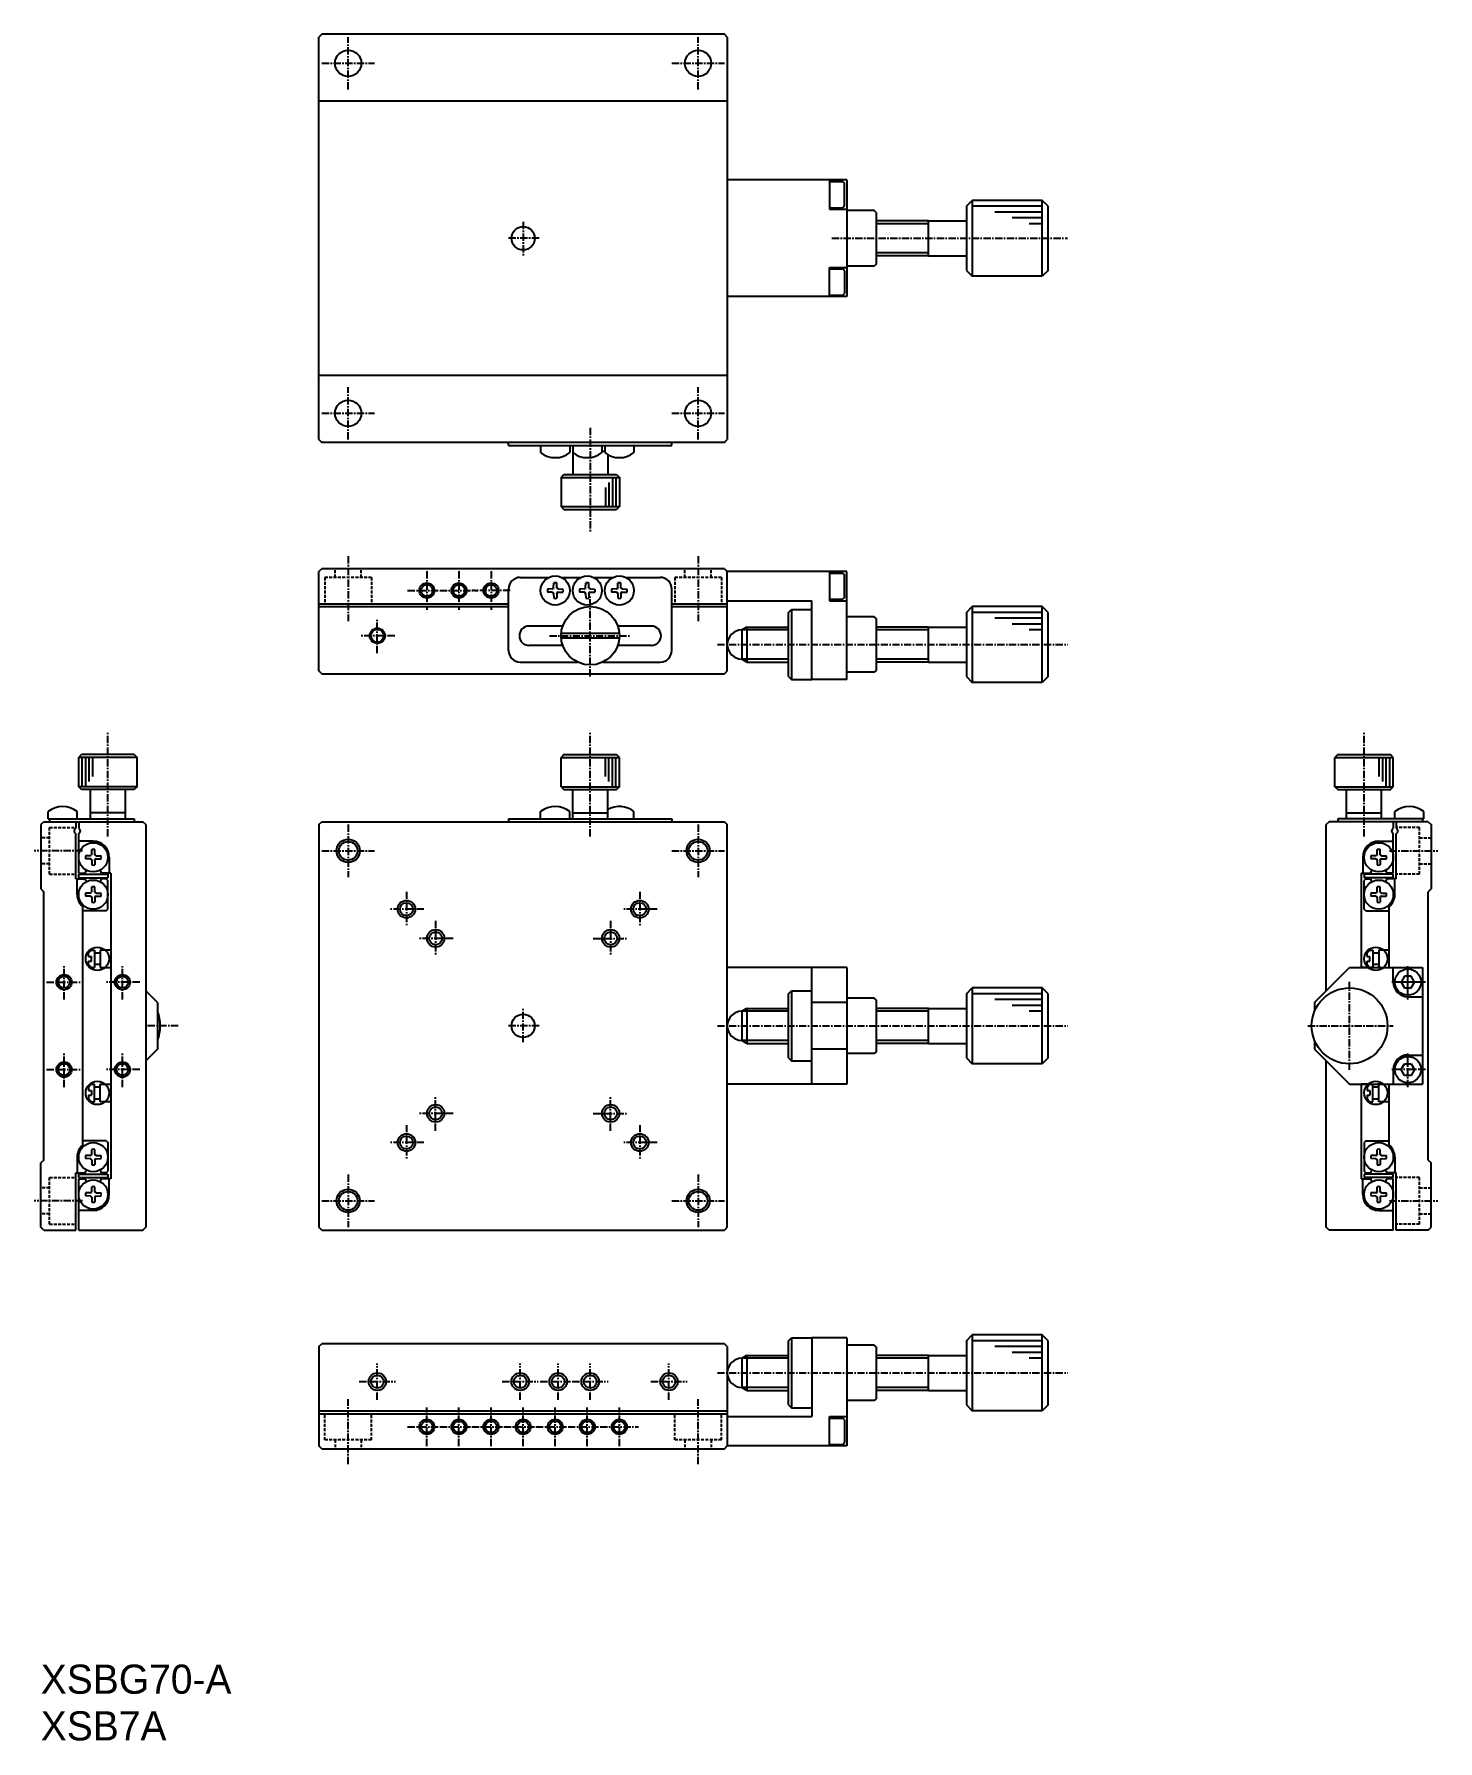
# Model space of a CAD drawing. Extents: x 75 to 316, y 19 to 312.
import ezdxf

# ---------------------------------------------------------------- set-up
doc = ezdxf.new("R2010")
doc.units = 0
doc.linetypes.add('CENTER', pattern=[2, 1.25, -0.25, 0.25, -0.25])
doc.linetypes.add('DASHED', pattern=[0.75, 0.5, -0.25])
doc.layers.get('0').update_dxf_attribs({"linetype": 'CONTINUOUS'})
doc.layers.add('CENTER', color=1, linetype='CENTER')

msp = doc.modelspace()

# ---------------------------------------------------------------- linework, layer by layer
at = {"color": 7, "linetype": 'CONTINUOUS'}
for p, q in [((124.74, 311.69), (124.24, 311.19)), ((124.24, 242.19), (124.24, 311.19)), ((193.74, 311.69), (124.74, 311.69)), ((194.24, 311.19), (193.74, 311.69)), ((194.24, 311.19), (194.24, 242.19)), ((194.24, 300.19), (124.24, 300.19)), ((214.74, 286.69), (194.24, 286.69)), ((211.74, 286.69), (211.74, 281.69)), ((211.74, 286.44), (214.04, 286.44)), ((214.04, 286.44), (214.34, 286.14)), ((214.34, 282.24), (214.34, 286.14)), ((214.74, 286.69), (214.74, 266.69)), ((211.74, 281.94), (214.04, 281.94)), ((211.74, 281.69), (214.74, 281.69)), ((214.34, 282.24), (214.04, 281.94)), ((219.44, 281.44), (214.74, 281.44)), ((219.74, 281.14), (219.44, 281.44)), ((219.74, 281.14), (219.74, 272.24)), ((235.24, 282.19), (236.24, 283.19)), ((235.24, 282.19), (235.24, 271.19)), ((248.24, 283.19), (236.24, 283.19)), ((249.24, 282.19), (248.24, 283.19)), ((249.24, 271.19), (249.24, 282.19)), ((228.74, 279.69), (219.74, 279.69)), ((228.74, 273.69), (228.74, 279.69)), ((228.74, 279.69), (235.24, 279.69)), ((219.74, 272.24), (219.44, 271.94)), ((228.74, 273.69), (219.74, 273.69)), ((228.74, 273.69), (235.24, 273.69)), ((211.74, 266.69), (211.74, 271.69)), ((211.74, 271.69), (214.74, 271.69)), ((211.74, 271.44), (214.04, 271.44)), ((214.34, 271.14), (214.04, 271.44)), ((214.34, 271.14), (214.34, 267.24)), ((219.44, 271.94), (214.74, 271.94)), ((235.24, 271.19), (236.24, 270.19)), ((248.24, 270.19), (236.24, 270.19)), ((249.24, 271.19), (248.24, 270.19)), ((214.74, 266.69), (194.24, 266.69)), ((211.74, 266.94), (214.04, 266.94)), ((214.04, 266.94), (214.34, 267.24)), ((194.24, 253.19), (124.24, 253.19)), ((124.24, 242.19), (124.74, 241.69)), ((193.74, 241.69), (124.74, 241.69)), ((156.74, 241.19), (156.74, 241.69)), ((156.74, 241.19), (184.74, 241.19)), ((162.24, 241.19), (162.24, 239.97)), ((167.24, 241.19), (167.24, 239.97)), ((167.74, 241.19), (167.74, 239.97)), ((167.74, 241.19), (167.74, 236.19)), ((172.74, 241.19), (172.74, 239.97)), ((172.74, 240.19), (173.24, 240.19)), ((173.24, 241.19), (173.24, 239.97)), ((178.24, 241.19), (178.24, 239.97)), ((184.74, 241.19), (184.74, 241.69)), ((193.74, 241.69), (194.24, 242.19)), ((173.74, 239.63), (173.74, 236.19)), ((165.74, 235.69), (166.24, 236.19)), ((165.74, 235.69), (165.74, 230.69)), ((166.24, 236.19), (175.24, 236.19)), ((175.24, 236.19), (175.74, 235.69)), ((175.74, 235.69), (175.74, 230.69)), ((166.24, 230.19), (165.74, 230.69)), ((166.24, 230.19), (175.24, 230.19)), ((175.74, 230.69), (175.24, 230.19)), ((124.74, 220.06), (124.24, 219.56)), ((124.24, 202.56), (124.24, 219.56)), ((193.74, 220.06), (124.74, 220.06)), ((193.74, 220.06), (194.24, 219.56)), ((214.74, 219.56), (194.24, 219.56)), ((194.24, 202.56), (194.24, 219.56)), ((211.74, 219.56), (211.74, 214.56)), ((214.74, 201.06), (214.74, 219.56)), ((156.74, 206.06), (156.74, 216.56)), ((158.74, 218.56), (163.65, 218.56)), ((164.24, 216.59), (163.41, 216.57)), ((164.24, 216.59), (164.4, 216.66)), ((164.46, 216.8), (164.4, 216.66)), ((164.46, 216.8), (164.48, 217.64)), ((165.01, 216.8), (165, 217.64)), ((165.01, 216.8), (165.07, 216.66)), ((165.24, 216.59), (165.07, 216.66)), ((165.24, 216.59), (166.06, 216.57)), ((165.83, 218.56), (169.15, 218.56)), ((169.74, 216.59), (168.91, 216.57)), ((169.74, 216.59), (169.9, 216.66)), ((169.96, 216.8), (169.9, 216.66)), ((169.96, 216.8), (169.98, 217.64)), ((170.51, 216.8), (170.5, 217.64)), ((170.51, 216.8), (170.57, 216.66)), ((170.74, 216.59), (170.57, 216.66)), ((170.74, 216.59), (171.56, 216.57)), ((171.33, 218.56), (174.65, 218.56)), ((175.24, 216.59), (174.41, 216.57)), ((175.24, 216.59), (175.4, 216.66)), ((175.46, 216.8), (175.4, 216.66)), ((175.46, 216.8), (175.48, 217.64)), ((176.01, 216.8), (176, 217.64)), ((176.01, 216.8), (176.07, 216.66)), ((176.24, 216.59), (176.07, 216.66)), ((176.24, 216.59), (177.06, 216.57)), ((176.83, 218.56), (182.74, 218.56)), ((184.74, 206.06), (184.74, 216.56)), ((211.74, 219.31), (214.04, 219.31)), ((214.04, 219.31), (214.34, 219.01)), ((214.34, 215.11), (214.34, 219.01)), ((124.24, 214.06), (156.74, 214.06)), ((164.24, 216.04), (163.41, 216.05)), ((164.24, 216.04), (164.4, 215.97)), ((164.46, 215.83), (164.4, 215.97)), ((164.46, 215.83), (164.48, 214.99)), ((165.01, 215.83), (165, 214.99)), ((165.01, 215.83), (165.07, 215.97)), ((165.24, 216.04), (165.07, 215.97)), ((165.24, 216.04), (166.06, 216.05)), ((169.74, 216.04), (168.91, 216.05)), ((169.74, 216.04), (169.9, 215.97)), ((169.96, 215.83), (169.9, 215.97)), ((169.96, 215.83), (169.98, 214.99)), ((170.51, 215.83), (170.5, 214.99)), ((170.51, 215.83), (170.57, 215.97)), ((170.74, 216.04), (170.57, 215.97)), ((170.74, 216.04), (171.56, 216.05)), ((175.24, 216.04), (174.41, 216.05)), ((175.24, 216.04), (175.4, 215.97)), ((175.46, 215.83), (175.4, 215.97)), ((175.46, 215.83), (175.48, 214.99)), ((176.01, 215.83), (176, 214.99)), ((176.01, 215.83), (176.07, 215.97)), ((176.24, 216.04), (176.07, 215.97)), ((176.24, 216.04), (177.06, 216.05)), ((184.74, 214.06), (194.24, 214.06)), ((194.24, 214.56), (208.74, 214.56)), ((208.74, 201.06), (208.74, 214.56)), ((211.74, 214.81), (214.04, 214.81)), ((211.74, 214.56), (214.74, 214.56)), ((214.34, 215.11), (214.04, 214.81)), ((124.24, 213.56), (156.74, 213.56)), ((184.74, 213.56), (194.24, 213.56)), ((204.74, 212.56), (205.24, 213.06)), ((204.74, 201.56), (204.74, 212.56)), ((205.24, 213.06), (205.24, 201.06)), ((205.24, 213.06), (208.74, 213.06)), ((219.44, 211.81), (214.74, 211.81)), ((219.74, 211.51), (219.44, 211.81)), ((219.74, 211.51), (219.74, 202.61)), ((235.24, 212.56), (236.24, 213.56)), ((235.24, 212.56), (235.24, 201.56)), ((248.24, 213.56), (236.24, 213.56)), ((249.24, 212.56), (248.24, 213.56)), ((249.24, 201.56), (249.24, 212.56)), ((166.09, 210.21), (160.24, 210.21)), ((175.72, 208.96), (165.75, 208.96)), ((175.72, 208.16), (165.75, 208.16)), ((181.24, 210.21), (175.38, 210.21)), ((197.6, 210.06), (196.74, 209.56)), ((196.74, 209.56), (196.74, 204.56)), ((197.6, 210.06), (197.6, 204.06)), ((197.6, 210.06), (204.74, 210.06)), ((228.74, 210.06), (219.74, 210.06)), ((228.74, 204.06), (228.74, 210.06)), ((228.74, 210.06), (235.24, 210.06)), ((165.95, 206.91), (160.24, 206.91)), ((181.24, 206.91), (175.52, 206.91)), ((124.74, 202.06), (124.24, 202.56)), ((124.74, 202.06), (193.74, 202.06)), ((158.74, 204.06), (168.56, 204.06)), ((172.92, 204.06), (182.74, 204.06)), ((194.24, 202.56), (193.74, 202.06)), ((197.6, 204.06), (196.74, 204.56)), ((197.6, 204.06), (204.74, 204.06)), ((219.44, 202.31), (214.74, 202.31)), ((219.74, 202.61), (219.44, 202.31)), ((228.74, 204.06), (219.74, 204.06)), ((228.74, 204.06), (235.24, 204.06)), ((204.74, 201.56), (205.24, 201.06)), ((205.24, 201.06), (208.74, 201.06)), ((214.74, 201.06), (208.74, 201.06)), ((235.24, 201.56), (236.24, 200.56)), ((248.24, 200.56), (236.24, 200.56)), ((249.24, 201.56), (248.24, 200.56)), ((83.04, 187.69), (83.54, 188.19)), ((83.04, 182.69), (83.04, 187.69)), ((92.54, 188.19), (83.54, 188.19)), ((92.54, 188.19), (93.04, 187.69)), ((93.04, 182.69), (93.04, 187.69)), ((166.24, 188.19), (165.74, 187.69)), ((165.74, 182.69), (165.74, 187.69)), ((166.24, 188.19), (175.24, 188.19)), ((175.74, 187.69), (175.24, 188.19)), ((175.74, 182.69), (175.74, 187.69)), ((298.93, 188.19), (298.43, 187.69)), ((298.43, 182.69), (298.43, 187.69)), ((298.93, 188.19), (307.93, 188.19)), ((308.43, 187.69), (307.93, 188.19)), ((308.43, 182.69), (308.43, 187.69)), ((83.54, 182.19), (83.04, 182.69)), ((92.54, 182.19), (83.54, 182.19)), ((85.04, 177.19), (85.04, 182.19)), ((91.04, 177.19), (91.04, 182.19)), ((93.04, 182.69), (92.54, 182.19)), ((165.74, 182.69), (166.24, 182.19)), ((166.24, 182.19), (175.24, 182.19)), ((167.74, 177.19), (167.74, 182.19)), ((173.74, 177.19), (173.74, 182.19)), ((175.24, 182.19), (175.74, 182.69)), ((298.43, 182.69), (298.93, 182.19)), ((298.93, 182.19), (307.93, 182.19)), ((300.43, 177.19), (300.43, 182.19)), ((306.43, 177.19), (306.43, 182.19)), ((307.93, 182.19), (308.43, 182.69)), ((77.04, 176.69), (76.54, 176.19)), ((76.54, 176.19), (76.54, 165.19)), ((77.04, 176.69), (94.04, 176.69)), ((77.79, 177.19), (77.79, 178.41)), ((77.79, 177.19), (92.54, 177.19)), ((78.04, 177.19), (78.04, 176.69)), ((82.54, 176.69), (82.54, 175.55)), ((82.79, 177.19), (82.79, 178.41)), ((83.04, 176.69), (83.04, 175.55)), ((91.04, 178.19), (85.04, 178.19)), ((92.54, 177.19), (92.54, 176.69)), ((94.54, 176.19), (94.04, 176.69)), ((94.54, 176.19), (94.54, 107.19)), ((124.24, 176.19), (124.74, 176.69)), ((124.24, 176.19), (124.24, 107.19)), ((124.74, 176.69), (193.74, 176.69)), ((156.74, 177.19), (184.74, 177.19)), ((156.74, 177.19), (156.74, 176.69)), ((162.24, 177.19), (162.24, 178.41)), ((167.24, 177.19), (167.24, 178.41)), ((167.74, 178.19), (173.74, 178.19)), ((178.24, 177.19), (178.24, 178.41)), ((184.74, 177.19), (184.74, 176.69)), ((193.74, 176.69), (194.24, 176.19)), ((194.24, 107.19), (194.24, 176.19)), ((297.43, 176.69), (296.93, 176.19)), ((296.93, 147.69), (296.93, 176.19)), ((314.43, 176.69), (297.43, 176.69)), ((313.68, 177.19), (298.93, 177.19)), ((298.93, 177.19), (298.93, 176.69)), ((300.43, 178.19), (306.43, 178.19)), ((308.43, 176.69), (308.43, 175.55)), ((308.68, 177.19), (308.68, 178.41)), ((308.93, 176.69), (308.93, 175.55)), ((313.43, 177.19), (313.43, 176.69)), ((313.68, 177.19), (313.68, 178.41)), ((314.43, 176.69), (314.93, 176.19)), ((314.93, 176.19), (314.93, 165.19)), ((82.54, 166.89), (82.54, 174.63)), ((83.04, 167.89), (83.04, 174.63)), ((85.54, 173.34), (83.04, 173.34)), ((305.93, 173.34), (308.43, 173.34)), ((308.43, 167.89), (308.43, 174.63)), ((308.93, 166.89), (308.93, 174.63)), ((85.04, 170.86), (84.22, 170.85)), ((85.04, 170.32), (84.22, 170.33)), ((85.04, 170.86), (85.21, 170.94)), ((85.04, 170.32), (85.21, 170.24)), ((85.27, 171.07), (85.21, 170.94)), ((85.27, 170.11), (85.21, 170.24)), ((85.27, 171.07), (85.28, 171.91)), ((85.27, 170.11), (85.28, 169.27)), ((85.82, 171.07), (85.8, 171.91)), ((85.82, 170.11), (85.8, 169.27)), ((85.82, 171.07), (85.88, 170.94)), ((85.82, 170.11), (85.88, 170.24)), ((86.04, 170.86), (85.88, 170.94)), ((86.04, 170.32), (85.88, 170.24)), ((86.04, 170.86), (86.87, 170.85)), ((86.04, 170.32), (86.87, 170.33)), ((88.29, 170.59), (88.29, 167.89)), ((303.18, 170.59), (303.18, 167.89)), ((305.43, 170.86), (304.6, 170.85)), ((305.43, 170.32), (304.6, 170.33)), ((305.43, 170.86), (305.59, 170.94)), ((305.43, 170.32), (305.59, 170.24)), ((305.65, 171.07), (305.59, 170.94)), ((305.65, 170.11), (305.59, 170.24)), ((305.65, 171.07), (305.67, 171.91)), ((305.65, 170.11), (305.67, 169.27)), ((306.2, 171.07), (306.19, 171.91)), ((306.2, 170.11), (306.19, 169.27)), ((306.2, 171.07), (306.26, 170.94)), ((306.2, 170.11), (306.26, 170.24)), ((306.43, 170.86), (306.26, 170.94)), ((306.43, 170.32), (306.26, 170.24)), ((306.43, 170.86), (307.25, 170.85)), ((306.43, 170.32), (307.25, 170.33)), ((82.54, 166.89), (84.13, 166.89)), ((82.79, 164.19), (82.79, 166.89)), ((83.04, 167.89), (84.13, 167.89)), ((83.04, 167.69), (88.04, 167.69)), ((83.04, 167.09), (83.04, 167.69)), ((83.04, 167.09), (88.04, 167.09)), ((88.54, 167.89), (86.96, 167.89)), ((87.74, 166.89), (86.96, 166.89)), ((87.74, 166.89), (88.04, 166.59)), ((88.04, 167.69), (88.04, 167.09)), ((88.54, 167.89), (88.54, 141.69)), ((302.93, 167.89), (304.51, 167.89)), ((302.93, 167.89), (302.93, 151.69)), ((308.43, 167.69), (303.43, 167.69)), ((303.43, 167.69), (303.43, 167.09)), ((308.43, 167.09), (303.43, 167.09)), ((303.73, 166.89), (303.43, 166.59)), ((303.73, 166.89), (304.51, 166.89)), ((308.43, 167.89), (307.34, 167.89)), ((308.93, 166.89), (307.34, 166.89)), ((308.43, 167.09), (308.43, 167.69)), ((308.68, 164.19), (308.68, 166.89)), ((76.54, 165.19), (77.04, 164.69)), ((77.04, 118.69), (77.04, 164.69)), ((85.04, 164.46), (84.22, 164.45)), ((85.04, 163.92), (84.22, 163.93)), ((85.04, 164.46), (85.21, 164.54)), ((85.04, 163.92), (85.21, 163.84)), ((85.27, 164.67), (85.21, 164.54)), ((85.27, 163.71), (85.21, 163.84)), ((85.27, 164.67), (85.28, 165.51)), ((85.82, 164.67), (85.8, 165.51)), ((85.82, 164.67), (85.88, 164.54)), ((85.82, 163.71), (85.88, 163.84)), ((86.04, 164.46), (85.88, 164.54)), ((86.04, 163.92), (85.88, 163.84)), ((86.04, 164.46), (86.87, 164.45)), ((86.04, 163.92), (86.87, 163.93)), ((88.04, 161.69), (88.04, 166.59)), ((303.43, 161.69), (303.43, 166.59)), ((305.43, 164.46), (304.6, 164.45)), ((305.43, 163.92), (304.6, 163.93)), ((305.43, 164.46), (305.59, 164.54)), ((305.43, 163.92), (305.59, 163.84)), ((305.65, 164.67), (305.59, 164.54)), ((305.65, 163.71), (305.59, 163.84)), ((305.65, 164.67), (305.67, 165.51)), ((306.2, 164.67), (306.19, 165.51)), ((306.2, 164.67), (306.26, 164.54)), ((306.2, 163.71), (306.26, 163.84)), ((306.43, 164.46), (306.26, 164.54)), ((306.43, 163.92), (306.26, 163.84)), ((306.43, 164.46), (307.25, 164.45)), ((306.43, 163.92), (307.25, 163.93)), ((314.93, 165.19), (314.43, 164.69)), ((314.43, 118.69), (314.43, 164.69)), ((83.74, 141.69), (83.74, 162.11)), ((87.74, 161.39), (83.74, 161.39)), ((85.27, 163.71), (85.28, 162.87)), ((85.82, 163.71), (85.8, 162.87)), ((87.74, 161.39), (88.04, 161.69)), ((303.73, 161.39), (303.43, 161.69)), ((303.73, 161.39), (307.73, 161.39)), ((305.65, 163.71), (305.67, 162.87)), ((306.2, 163.71), (306.19, 162.87)), ((307.73, 151.69), (307.73, 162.11)), ((85.24, 154.69), (84.74, 154.19)), ((84.74, 153.59), (84.74, 154.19)), ((84.74, 153.59), (85.24, 153.59)), ((84.74, 152.79), (85.24, 152.79)), ((84.74, 152.19), (84.74, 152.79)), ((85.24, 151.69), (84.74, 152.19)), ((85.24, 154.69), (85.74, 154.69)), ((85.24, 152.79), (85.24, 153.59)), ((85.74, 154.69), (85.74, 151.69)), ((85.74, 154.19), (86.74, 154.19)), ((86.74, 152.19), (85.74, 152.19)), ((88.54, 154.69), (86.74, 154.69)), ((86.74, 154.69), (86.74, 151.69)), ((304.43, 154.69), (303.93, 154.19)), ((303.93, 153.59), (303.93, 154.19)), ((303.93, 153.59), (304.43, 153.59)), ((303.93, 152.79), (304.43, 152.79)), ((303.93, 152.19), (303.93, 152.79)), ((304.43, 151.69), (303.93, 152.19)), ((304.43, 154.69), (304.93, 154.69)), ((304.43, 152.79), (304.43, 153.59)), ((304.93, 154.69), (304.93, 151.69)), ((304.93, 154.19), (305.93, 154.19)), ((305.93, 152.19), (304.93, 152.19)), ((307.73, 154.69), (305.93, 154.69)), ((305.93, 154.69), (305.93, 151.69)), ((85.24, 151.69), (85.74, 151.69)), ((86.74, 151.69), (88.54, 151.69)), ((90.54, 151.69), (90.54, 151.69)), ((214.74, 151.69), (194.24, 151.69)), ((208.74, 131.69), (208.74, 151.69)), ((214.74, 151.69), (214.74, 131.69)), ((294.93, 145.69), (300.93, 151.69)), ((300.93, 151.69), (313.43, 151.69)), ((304.73, 151.69), (302.93, 151.69)), ((306.23, 151.69), (305.73, 151.69)), ((308.43, 149.19), (308.43, 151.69)), ((310.35, 150.19), (309.77, 149.19)), ((311.51, 150.19), (310.35, 150.19)), ((312.08, 149.19), (311.51, 150.19)), ((313.43, 151.69), (313.43, 131.69)), ((96.54, 145.69), (94.54, 147.69)), ((204.74, 147.19), (205.24, 147.69)), ((204.74, 136.19), (204.74, 147.19)), ((205.24, 147.69), (205.24, 135.69)), ((205.24, 147.69), (208.74, 147.69)), ((219.44, 146.44), (214.74, 146.44)), ((219.74, 146.14), (219.44, 146.44)), ((235.24, 147.19), (236.24, 148.19)), ((235.24, 147.19), (235.24, 136.19)), ((248.24, 148.19), (236.24, 148.19)), ((249.24, 147.19), (248.24, 148.19)), ((249.24, 136.19), (249.24, 147.19)), ((309.77, 149.19), (310.35, 148.19)), ((310.35, 148.19), (311.51, 148.19)), ((310.93, 146.69), (313.43, 146.69)), ((311.51, 148.19), (312.08, 149.19)), ((96.54, 145.69), (96.54, 137.69)), ((197.6, 144.69), (196.74, 144.19)), ((196.74, 144.19), (196.74, 139.19)), ((197.6, 144.69), (197.6, 138.69)), ((197.6, 144.69), (204.74, 144.69)), ((214.74, 145.69), (208.74, 145.69)), ((219.74, 146.14), (219.74, 137.24)), ((228.74, 144.69), (219.74, 144.69)), ((228.74, 138.69), (228.74, 144.69)), ((228.74, 144.69), (235.24, 144.69)), ((294.93, 145.69), (294.93, 144.19)), ((83.74, 121.27), (83.74, 141.69)), ((88.54, 141.69), (88.54, 115.49)), ((96.54, 137.69), (94.54, 135.69)), ((197.6, 138.69), (196.74, 139.19)), ((197.6, 138.69), (204.74, 138.69)), ((214.74, 137.69), (208.74, 137.69)), ((228.74, 138.69), (219.74, 138.69)), ((228.74, 138.69), (235.24, 138.69)), ((294.93, 139.19), (294.93, 137.69)), ((294.93, 137.69), (300.93, 131.69)), ((204.74, 136.19), (205.24, 135.69)), ((205.24, 135.69), (208.74, 135.69)), ((219.44, 136.94), (214.74, 136.94)), ((219.74, 137.24), (219.44, 136.94)), ((235.24, 136.19), (236.24, 135.19)), ((248.24, 135.19), (236.24, 135.19)), ((249.24, 136.19), (248.24, 135.19)), ((296.93, 107.19), (296.93, 135.69)), ((309.77, 134.19), (310.35, 135.19)), ((310.35, 135.19), (311.51, 135.19)), ((310.93, 136.69), (313.43, 136.69)), ((311.51, 135.19), (312.08, 134.19)), ((85.24, 131.69), (84.74, 131.19)), ((85.24, 131.69), (85.74, 131.69)), ((85.74, 128.69), (85.74, 131.69)), ((86.74, 131.69), (88.54, 131.69)), ((86.74, 128.69), (86.74, 131.69)), ((90.54, 131.69), (90.54, 131.69)), ((214.74, 131.69), (194.24, 131.69)), ((300.93, 131.69), (313.43, 131.69)), ((304.73, 131.69), (302.93, 131.69)), ((302.93, 131.69), (302.93, 115.49)), ((304.43, 131.69), (303.93, 131.19)), ((304.93, 128.69), (304.93, 131.69)), ((306.23, 131.69), (305.73, 131.69)), ((305.93, 128.69), (305.93, 131.69)), ((307.73, 121.27), (307.73, 131.69)), ((308.43, 134.19), (308.43, 131.69)), ((310.35, 133.19), (309.77, 134.19)), ((311.51, 133.19), (310.35, 133.19)), ((312.08, 134.19), (311.51, 133.19)), ((84.74, 131.19), (84.74, 130.59)), ((84.74, 130.59), (85.24, 130.59)), ((84.74, 129.79), (85.24, 129.79)), ((84.74, 129.79), (84.74, 129.19)), ((85.24, 128.69), (84.74, 129.19)), ((85.24, 130.59), (85.24, 129.79)), ((86.74, 131.19), (85.74, 131.19)), ((85.74, 129.19), (86.74, 129.19)), ((303.93, 131.19), (303.93, 130.59)), ((303.93, 130.59), (304.43, 130.59)), ((303.93, 129.79), (304.43, 129.79)), ((303.93, 129.79), (303.93, 129.19)), ((304.43, 128.69), (303.93, 129.19)), ((304.43, 130.59), (304.43, 129.79)), ((305.93, 131.19), (304.93, 131.19)), ((304.93, 129.19), (305.93, 129.19)), ((85.24, 128.69), (85.74, 128.69)), ((88.54, 128.69), (86.74, 128.69)), ((304.43, 128.69), (304.93, 128.69)), ((307.73, 128.69), (305.93, 128.69)), ((87.74, 121.99), (83.74, 121.99)), ((85.27, 119.67), (85.28, 120.51)), ((85.82, 119.67), (85.8, 120.51)), ((87.74, 121.99), (88.04, 121.69)), ((88.04, 121.69), (88.04, 116.79)), ((303.73, 121.99), (303.43, 121.69)), ((303.43, 121.69), (303.43, 116.79)), ((303.73, 121.99), (307.73, 121.99)), ((305.65, 119.67), (305.67, 120.51)), ((306.2, 119.67), (306.19, 120.51)), ((77.04, 118.69), (76.54, 118.19)), ((76.54, 107.19), (76.54, 118.19)), ((82.79, 119.19), (82.79, 116.49)), ((85.04, 119.46), (84.22, 119.45)), ((85.04, 118.92), (84.22, 118.93)), ((85.04, 119.46), (85.21, 119.54)), ((85.04, 118.92), (85.21, 118.84)), ((85.27, 119.67), (85.21, 119.54)), ((85.27, 118.71), (85.21, 118.84)), ((85.27, 118.71), (85.28, 117.87)), ((85.82, 118.71), (85.8, 117.87)), ((85.82, 119.67), (85.88, 119.54)), ((85.82, 118.71), (85.88, 118.84)), ((86.04, 119.46), (85.88, 119.54)), ((86.04, 118.92), (85.88, 118.84)), ((86.04, 119.46), (86.87, 119.45)), ((86.04, 118.92), (86.87, 118.93)), ((305.43, 119.46), (304.6, 119.45)), ((305.43, 118.92), (304.6, 118.93)), ((305.43, 119.46), (305.59, 119.54)), ((305.43, 118.92), (305.59, 118.84)), ((305.65, 119.67), (305.59, 119.54)), ((305.65, 118.71), (305.59, 118.84)), ((305.65, 118.71), (305.67, 117.87)), ((306.2, 118.71), (306.19, 117.87)), ((306.2, 119.67), (306.26, 119.54)), ((306.2, 118.71), (306.26, 118.84)), ((306.43, 119.46), (306.26, 119.54)), ((306.43, 118.92), (306.26, 118.84)), ((306.43, 119.46), (307.25, 119.45)), ((306.43, 118.92), (307.25, 118.93)), ((308.68, 119.19), (308.68, 116.49)), ((314.43, 118.69), (314.93, 118.19)), ((314.93, 107.19), (314.93, 118.19)), ((82.54, 106.69), (82.54, 116.49)), ((82.54, 116.49), (84.13, 116.49)), ((83.04, 116.29), (88.04, 116.29)), ((83.04, 115.69), (83.04, 116.29)), ((83.04, 115.69), (88.04, 115.69)), ((83.04, 106.69), (83.04, 115.49)), ((83.04, 115.49), (84.13, 115.49)), ((85.27, 113.27), (85.28, 114.11)), ((85.82, 113.27), (85.8, 114.11)), ((87.74, 116.49), (86.96, 116.49)), ((88.54, 115.49), (86.96, 115.49)), ((87.74, 116.49), (88.04, 116.79)), ((88.04, 116.29), (88.04, 115.69)), ((88.29, 112.79), (88.29, 115.49)), ((302.93, 115.49), (304.51, 115.49)), ((303.18, 112.79), (303.18, 115.49)), ((303.73, 116.49), (303.43, 116.79)), ((308.43, 116.29), (303.43, 116.29)), ((303.43, 116.29), (303.43, 115.69)), ((308.43, 115.69), (303.43, 115.69)), ((303.73, 116.49), (304.51, 116.49)), ((305.65, 113.27), (305.67, 114.11)), ((306.2, 113.27), (306.19, 114.11)), ((308.93, 116.49), (307.34, 116.49)), ((308.43, 115.49), (307.34, 115.49)), ((308.43, 115.69), (308.43, 116.29)), ((308.43, 106.69), (308.43, 115.49)), ((308.93, 106.69), (308.93, 116.49)), ((85.04, 113.06), (84.22, 113.05)), ((85.04, 112.52), (84.22, 112.53)), ((85.04, 113.06), (85.21, 113.14)), ((85.04, 112.52), (85.21, 112.44)), ((85.27, 113.27), (85.21, 113.14)), ((85.27, 112.31), (85.21, 112.44)), ((85.27, 112.31), (85.28, 111.47)), ((85.82, 112.31), (85.8, 111.47)), ((85.82, 113.27), (85.88, 113.14)), ((85.82, 112.31), (85.88, 112.44)), ((86.04, 113.06), (85.88, 113.14)), ((86.04, 112.52), (85.88, 112.44)), ((86.04, 113.06), (86.87, 113.05)), ((86.04, 112.52), (86.87, 112.53)), ((305.43, 113.06), (304.6, 113.05)), ((305.43, 112.52), (304.6, 112.53)), ((305.43, 113.06), (305.59, 113.14)), ((305.43, 112.52), (305.59, 112.44)), ((305.65, 113.27), (305.59, 113.14)), ((305.65, 112.31), (305.59, 112.44)), ((305.65, 112.31), (305.67, 111.47)), ((306.2, 112.31), (306.19, 111.47)), ((306.2, 113.27), (306.26, 113.14)), ((306.2, 112.31), (306.26, 112.44)), ((306.43, 113.06), (306.26, 113.14)), ((306.43, 112.52), (306.26, 112.44)), ((306.43, 113.06), (307.25, 113.05)), ((306.43, 112.52), (307.25, 112.53)), ((85.54, 110.04), (83.04, 110.04)), ((305.93, 110.04), (308.43, 110.04)), ((77.04, 106.69), (76.54, 107.19)), ((77.04, 106.69), (82.54, 106.69)), ((83.04, 106.69), (94.04, 106.69)), ((94.04, 106.69), (94.54, 107.19)), ((124.74, 106.69), (124.24, 107.19)), ((124.74, 106.69), (193.74, 106.69)), ((194.24, 107.19), (193.74, 106.69)), ((297.43, 106.69), (296.93, 107.19)), ((308.43, 106.69), (297.43, 106.69)), ((314.43, 106.69), (308.93, 106.69)), ((314.43, 106.69), (314.93, 107.19)), ((204.74, 87.7), (205.24, 88.2)), ((205.24, 88.2), (205.24, 76.2)), ((205.24, 88.2), (208.74, 88.2)), ((208.74, 88.2), (208.74, 74.7)), ((214.74, 88.2), (208.74, 88.2)), ((214.74, 88.2), (214.74, 69.7)), ((235.24, 87.7), (236.24, 88.7)), ((248.24, 88.7), (236.24, 88.7)), ((249.24, 87.7), (248.24, 88.7)), ((124.24, 86.7), (124.74, 87.2)), ((124.24, 86.7), (124.24, 69.7)), ((193.74, 87.2), (124.74, 87.2)), ((194.24, 86.7), (193.74, 87.2)), ((194.24, 86.7), (194.24, 69.7)), ((197.6, 85.2), (196.74, 84.7)), ((197.6, 85.2), (197.6, 79.2)), ((197.6, 85.2), (204.74, 85.2)), ((204.74, 76.7), (204.74, 87.7)), ((219.44, 86.95), (214.74, 86.95)), ((219.74, 86.65), (219.44, 86.95)), ((219.74, 86.65), (219.74, 77.75)), ((228.74, 85.2), (219.74, 85.2)), ((228.74, 79.2), (228.74, 85.2)), ((228.74, 85.2), (235.24, 85.2)), ((235.24, 87.7), (235.24, 76.7)), ((249.24, 76.7), (249.24, 87.7)), ((196.74, 84.7), (196.74, 79.7)), ((197.6, 79.2), (196.74, 79.7)), ((197.6, 79.2), (204.74, 79.2)), ((228.74, 79.2), (219.74, 79.2)), ((228.74, 79.2), (235.24, 79.2)), ((204.74, 76.7), (205.24, 76.2)), ((205.24, 76.2), (208.74, 76.2)), ((219.44, 77.45), (214.74, 77.45)), ((219.74, 77.75), (219.44, 77.45)), ((235.24, 76.7), (236.24, 75.7)), ((249.24, 76.7), (248.24, 75.7)), ((124.24, 75.7), (194.24, 75.7)), ((124.24, 75.2), (194.24, 75.2)), ((194.24, 74.7), (208.74, 74.7)), ((211.74, 69.7), (211.74, 74.7)), ((211.74, 74.7), (214.74, 74.7)), ((211.74, 74.45), (214.04, 74.45)), ((214.34, 74.15), (214.04, 74.45)), ((214.34, 74.15), (214.34, 70.25)), ((248.24, 75.7), (236.24, 75.7)), ((214.04, 69.95), (214.34, 70.25)), ((124.74, 69.2), (124.24, 69.7)), ((124.74, 69.2), (124.24, 69.7)), ((124.74, 69.2), (193.74, 69.2)), ((194.24, 69.7), (193.74, 69.2)), ((193.74, 69.2), (194.24, 69.7)), ((193.74, 69.2), (194.24, 69.7)), ((193.74, 69.2), (194.24, 69.7)), ((214.74, 69.7), (194.24, 69.7)), ((211.74, 69.95), (214.04, 69.95))]:
    msp.add_line(p, q, dxfattribs=at)
at = {"color": 3, "linetype": 'CONTINUOUS'}
for p, q in [((236.24, 283.19), (236.24, 270.19)), ((248.24, 282.19), (236.24, 282.19)), ((248.24, 281.19), (240.12, 281.19)), ((248.24, 270.19), (248.24, 283.19)), ((228.74, 279.19), (219.74, 279.19)), ((248.24, 280.19), (243.07, 280.19)), ((248.24, 279.19), (246, 279.19)), ((228.74, 274.19), (219.74, 274.19)), ((165.74, 235.69), (175.74, 235.69)), ((173.94, 234.83), (173.94, 230.69)), ((174.54, 235.69), (174.54, 230.69)), ((175.14, 235.69), (175.14, 230.69)), ((173.34, 233.96), (173.34, 230.69)), ((165.74, 230.69), (175.74, 230.69)), ((236.24, 213.56), (236.24, 200.56)), ((248.24, 212.56), (236.24, 212.56)), ((248.24, 211.56), (240.12, 211.56)), ((248.24, 200.56), (248.24, 213.56)), ((204.74, 209.56), (196.74, 209.56)), ((228.74, 209.56), (219.74, 209.56)), ((248.24, 210.56), (243.07, 210.56)), ((248.24, 209.56), (246, 209.56)), ((204.74, 204.56), (196.74, 204.56)), ((228.74, 204.56), (219.74, 204.56)), ((93.04, 187.69), (83.04, 187.69)), ((83.64, 182.69), (83.64, 187.69)), ((84.24, 182.69), (84.24, 187.69)), ((84.84, 183.55), (84.84, 187.69)), ((85.44, 184.42), (85.44, 187.69)), ((165.74, 187.69), (175.74, 187.69)), ((173.34, 184.42), (173.34, 187.69)), ((173.94, 183.55), (173.94, 187.69)), ((174.54, 182.69), (174.54, 187.69)), ((175.14, 182.69), (175.14, 187.69)), ((298.43, 187.69), (308.43, 187.69)), ((306.03, 184.42), (306.03, 187.69)), ((306.63, 183.55), (306.63, 187.69)), ((307.23, 182.69), (307.23, 187.69)), ((307.83, 182.69), (307.83, 187.69)), ((93.04, 182.69), (83.04, 182.69)), ((165.74, 182.69), (175.74, 182.69)), ((298.43, 182.69), (308.43, 182.69)), ((236.24, 148.19), (236.24, 135.19)), ((248.24, 147.19), (236.24, 147.19)), ((248.24, 135.19), (248.24, 148.19)), ((204.74, 144.19), (196.74, 144.19)), ((228.74, 144.19), (219.74, 144.19)), ((248.24, 146.19), (240.12, 146.19)), ((248.24, 145.19), (243.07, 145.19)), ((248.24, 144.19), (246, 144.19)), ((204.74, 139.19), (196.74, 139.19)), ((228.74, 139.19), (219.74, 139.19)), ((236.24, 88.7), (236.24, 75.7)), ((248.24, 75.7), (248.24, 88.7)), ((248.24, 87.7), (236.24, 87.7)), ((248.24, 86.7), (240.12, 86.7)), ((248.24, 85.7), (243.07, 85.7)), ((204.74, 84.7), (196.74, 84.7)), ((228.74, 84.7), (219.74, 84.7)), ((248.24, 84.7), (246, 84.7)), ((204.74, 79.7), (196.74, 79.7)), ((228.74, 79.7), (219.74, 79.7))]:
    msp.add_line(p, q, dxfattribs=at)
at = {"color": 3, "linetype": 'DASHED'}
for p, q in [((126.99, 218.56), (126.99, 220.06)), ((131.49, 218.56), (131.49, 220.06)), ((186.99, 218.56), (186.99, 220.06)), ((191.49, 218.56), (191.49, 220.06)), ((133.24, 218.56), (125.24, 218.56)), ((125.24, 218.56), (125.24, 214.06)), ((133.24, 218.56), (133.24, 214.06)), ((185.24, 218.56), (185.24, 214.06)), ((193.24, 218.56), (185.24, 218.56)), ((193.24, 218.56), (193.24, 214.06)), ((78.04, 167.69), (78.04, 175.69)), ((78.04, 175.69), (82.54, 175.69)), ((312.93, 175.69), (308.93, 175.69)), ((312.93, 167.69), (312.93, 175.69)), ((78.04, 173.94), (76.54, 173.94)), ((312.93, 173.94), (314.93, 173.94)), ((78.04, 169.44), (76.54, 169.44)), ((78.04, 167.69), (82.54, 167.69)), ((312.93, 167.69), (308.93, 167.69)), ((312.93, 169.44), (314.93, 169.44)), ((78.04, 107.69), (78.04, 115.69)), ((78.04, 115.69), (82.54, 115.69)), ((312.93, 115.69), (308.93, 115.69)), ((312.93, 107.69), (312.93, 115.69)), ((78.04, 113.94), (76.54, 113.94)), ((312.93, 113.94), (314.93, 113.94)), ((78.04, 109.44), (76.54, 109.44)), ((312.93, 109.44), (314.93, 109.44)), ((78.04, 107.69), (82.54, 107.69)), ((312.93, 107.69), (308.93, 107.69)), ((125.24, 70.7), (125.24, 75.2)), ((133.24, 70.7), (133.24, 75.2)), ((185.24, 70.7), (185.24, 75.2)), ((193.24, 70.7), (193.24, 75.2)), ((133.24, 70.7), (125.24, 70.7)), ((126.99, 70.7), (126.99, 69.2)), ((131.49, 70.7), (131.49, 69.2)), ((193.24, 70.7), (185.24, 70.7)), ((186.99, 70.7), (186.99, 69.2)), ((191.49, 70.7), (191.49, 69.2))]:
    msp.add_line(p, q, dxfattribs=at)
at = {"color": 7, "linetype": 'CONTINUOUS'}
for centre, radius in [((129.24, 306.69), 2.25), ((129.24, 306.69), 2.25), ((189.24, 306.69), 2.25), ((159.24, 276.69), 2), ((129.24, 246.69), 2.25), ((189.24, 246.69), 2.25), ((164.74, 216.31), 2.5), ((170.24, 216.31), 2.5), ((175.74, 216.31), 2.5), ((170.74, 208.56), 5), ((134.24, 208.56), 1.1), ((85.54, 170.59), 2.5), ((129.24, 171.69), 1.6), ((189.24, 171.69), 1.6), ((305.93, 170.59), 2.5), ((85.54, 164.19), 2.5), ((305.93, 164.19), 2.5), ((139.24, 161.69), 1.1), ((179.24, 161.69), 1.1), ((144.24, 156.69), 1.1), ((174.24, 156.69), 1.1), ((80.54, 149.19), 1), ((90.54, 149.19), 1), ((310.93, 149.19), 2.25), ((300.93, 141.69), 6.5), ((159.24, 141.69), 2), ((80.54, 134.19), 1), ((90.54, 134.19), 1), ((310.93, 134.19), 2.25), ((144.24, 126.69), 1.1), ((174.24, 126.69), 1.1), ((85.54, 119.19), 2.5), ((139.24, 121.69), 1.1), ((179.24, 121.69), 1.1), ((305.93, 119.19), 2.5), ((85.54, 112.79), 2.5), ((305.93, 112.79), 2.5), ((129.24, 111.69), 1.6), ((189.24, 111.69), 1.6), ((134.24, 80.7), 1.1), ((158.74, 80.7), 1.1), ((165.24, 80.7), 1.1), ((170.74, 80.7), 1.1), ((184.24, 80.7), 1.1)]:
    msp.add_circle(centre, radius, dxfattribs=at)
at = {"color": 3, "linetype": 'CONTINUOUS'}
for centre, radius in [((142.74, 216.31), 1.3), ((142.74, 216.31), 1), ((148.24, 216.31), 1.3), ((148.24, 216.31), 1), ((153.74, 216.31), 1.3), ((153.74, 216.31), 1), ((134.24, 208.56), 1.3), ((129.24, 171.69), 2), ((189.24, 171.69), 2), ((139.24, 161.69), 1.5), ((179.24, 161.69), 1.5), ((144.24, 156.69), 1.5), ((174.24, 156.69), 1.5), ((86.24, 153.19), 2), ((305.43, 153.19), 2), ((80.54, 149.19), 1.3), ((90.54, 149.19), 1.3), ((80.54, 134.19), 1.3), ((90.54, 134.19), 1.3), ((86.24, 130.19), 2), ((305.43, 130.19), 2), ((144.24, 126.69), 1.5), ((174.24, 126.69), 1.5), ((139.24, 121.69), 1.5), ((179.24, 121.69), 1.5), ((129.24, 111.69), 2), ((189.24, 111.69), 2), ((134.24, 80.7), 1.5), ((158.74, 80.7), 1.5), ((165.24, 80.7), 1.5), ((170.74, 80.7), 1.5), ((184.24, 80.7), 1.5), ((142.74, 72.95), 1.3), ((142.74, 72.95), 1), ((148.24, 72.95), 1.3), ((148.24, 72.95), 1), ((153.74, 72.95), 1.3), ((153.74, 72.95), 1), ((159.24, 72.95), 1.3), ((159.24, 72.95), 1), ((164.74, 72.95), 1.3), ((164.74, 72.95), 1), ((170.24, 72.95), 1.3), ((170.24, 72.95), 1), ((175.74, 72.95), 1.3), ((175.74, 72.95), 1)]:
    msp.add_circle(centre, radius, dxfattribs=at)
at = {"color": 7, "linetype": 'CONTINUOUS'}
for centre, radius, start, end in [((164.74, 243.09), 4, 231.3178, 308.6822), ((170.24, 243.09), 4, 231.3178, 308.6822), ((175.74, 243.09), 4, 231.3178, 308.6822), ((158.74, 216.56), 2, 90, 180), ((164.74, 216.31), 1.35, 168.8959, 191.1041), ((164.74, 216.31), 1.35, 78.8959, 101.1041), ((164.74, 216.31), 1.35, 348.8959, 11.1041), ((170.24, 216.31), 1.35, 168.8959, 191.1041), ((170.24, 216.31), 1.35, 78.8959, 101.1041), ((170.24, 216.31), 1.35, 348.8959, 11.1041), ((175.74, 216.31), 1.35, 168.8959, 191.1041), ((175.74, 216.31), 1.35, 78.8959, 101.1041), ((175.74, 216.31), 1.35, 348.8959, 11.1041), ((182.74, 216.56), 2, 0, 90), ((164.74, 216.31), 1.35, 258.8959, 281.1041), ((170.24, 216.31), 1.35, 258.8959, 281.1041), ((175.74, 216.31), 1.35, 258.8959, 281.1041), ((160.24, 208.56), 1.65, 90, 270), ((181.24, 208.56), 1.65, 270, 90), ((196.74, 207.06), 2.5, 90, 270), ((158.74, 206.06), 2, 180, 270), ((182.74, 206.06), 2, 270, 0), ((80.29, 175.29), 4, 51.3178, 128.6822), ((164.74, 175.29), 4, 51.3178, 128.6822), ((175.74, 175.29), 4, 51.3178, 120), ((311.18, 175.29), 4, 51.3178, 128.6822), ((82.74, 175.09), 0.5, 113.5782, 246.4218), ((82.84, 175.09), 0.5, 293.5782, 66.4218), ((308.63, 175.09), 0.5, 113.5782, 246.4218), ((308.73, 175.09), 0.5, 293.5782, 66.4218), ((85.54, 170.59), 2.75, 0, 90), ((305.93, 170.59), 2.75, 90, 180), ((85.54, 170.59), 1.35, 168.8959, 191.1041), ((85.54, 170.59), 1.35, 78.8959, 101.1041), ((85.54, 170.59), 1.35, 348.8959, 11.1041), ((305.93, 170.59), 1.35, 168.8959, 191.1041), ((305.93, 170.59), 1.35, 78.8959, 101.1041), ((305.93, 170.59), 1.35, 348.8959, 11.1041), ((85.54, 167.39), 1.5, 139.4584, 168.463), ((85.54, 167.39), 1.5, 191.537, 220.5416), ((85.54, 170.59), 1.35, 258.8959, 281.1041), ((85.54, 167.39), 1.5, 11.537, 40.5416), ((85.54, 167.39), 1.5, 319.4584, 348.4631), ((305.93, 167.39), 1.5, 139.4584, 168.463), ((305.93, 167.39), 1.5, 191.5369, 220.5416), ((305.93, 170.59), 1.35, 258.8959, 281.1041), ((305.93, 167.39), 1.5, 11.537, 40.5416), ((305.93, 167.39), 1.5, 319.4584, 348.463), ((85.54, 164.19), 2.75, 180, 229.1149), ((85.54, 164.19), 1.35, 168.8959, 191.1041), ((85.54, 164.19), 1.35, 78.8959, 101.1041), ((85.54, 164.19), 1.35, 348.8959, 11.1041), ((305.93, 164.19), 1.35, 168.8959, 191.1041), ((305.93, 164.19), 1.35, 78.8959, 101.1041), ((305.93, 164.19), 1.35, 348.8959, 11.1041), ((305.93, 164.19), 2.75, 310.8851, 0), ((85.54, 164.19), 1.35, 258.8959, 281.1041), ((305.93, 164.19), 1.35, 258.8959, 281.1041), ((310.93, 149.19), 2.5, 180, 270), ((90.54, 141.69), 6.5, 337.3801, 22.6199), ((196.74, 141.69), 2.5, 90, 270), ((310.93, 134.19), 2.5, 90, 180), ((85.54, 119.19), 2.75, 130.8851, 180), ((85.54, 119.19), 1.35, 78.8959, 101.1041), ((305.93, 119.19), 1.35, 78.8959, 101.1041), ((305.93, 119.19), 2.75, 0, 49.1149), ((85.54, 119.19), 1.35, 168.8959, 191.1041), ((85.54, 119.19), 1.35, 258.8959, 281.1041), ((85.54, 119.19), 1.35, 348.8959, 11.1041), ((305.93, 119.19), 1.35, 168.8959, 191.1041), ((305.93, 119.19), 1.35, 258.8959, 281.1041), ((305.93, 119.19), 1.35, 348.8959, 11.1041), ((85.54, 115.99), 1.5, 139.4584, 168.463), ((85.54, 115.99), 1.5, 191.537, 220.5416), ((85.54, 112.79), 1.35, 78.8959, 101.1041), ((85.54, 115.99), 1.5, 11.537, 40.5416), ((85.54, 115.99), 1.5, 319.4584, 348.4631), ((305.93, 115.99), 1.5, 139.4584, 168.463), ((305.93, 115.99), 1.5, 191.5369, 220.5416), ((305.93, 112.79), 1.35, 78.8959, 101.1041), ((305.93, 115.99), 1.5, 11.537, 40.5416), ((305.93, 115.99), 1.5, 319.4584, 348.463), ((85.54, 112.79), 1.35, 168.8959, 191.1041), ((85.54, 112.79), 1.35, 258.8959, 281.1041), ((85.54, 112.79), 2.75, 270, 0), ((85.54, 112.79), 1.35, 348.8959, 11.1041), ((305.93, 112.79), 2.75, 180, 270), ((305.93, 112.79), 1.35, 168.8959, 191.1041), ((305.93, 112.79), 1.35, 258.8959, 281.1041), ((305.93, 112.79), 1.35, 348.8959, 11.1041), ((196.74, 82.2), 2.5, 90, 270)]:
    msp.add_arc(centre, radius, start, end, dxfattribs=at)
at = {"layer": 'CENTER', "color": 1, "linetype": 'CENTER'}
for p, q in [((129.24, 302.19), (129.24, 311.19)), ((189.24, 302.19), (189.24, 311.19)), ((124.74, 306.69), (133.74, 306.69)), ((184.74, 306.69), (193.74, 306.69)), ((159.24, 279.51), (159.24, 273.56)), ((161.99, 276.69), (156.58, 276.69)), ((212.16, 276.69), (252.55, 276.69)), ((129.24, 242.19), (129.24, 251.19)), ((189.24, 242.19), (189.24, 251.19)), ((124.74, 246.69), (133.74, 246.69)), ((184.74, 246.69), (193.74, 246.69)), ((170.74, 244.21), (170.74, 226.32)), ((129.24, 222.19), (129.24, 211.06)), ((142.74, 219.61), (142.74, 213.01)), ((148.24, 219.61), (148.24, 213.01)), ((153.74, 219.61), (153.74, 213.01)), ((189.24, 222.19), (189.24, 211.06)), ((139.44, 216.31), (146.04, 216.31)), ((144.94, 216.31), (151.54, 216.31)), ((157.04, 216.31), (150.44, 216.31)), ((170.74, 201.56), (170.74, 215.56)), ((134.24, 205.56), (134.24, 211.56)), ((137.24, 208.56), (131.24, 208.56)), ((163.74, 208.56), (177.74, 208.56)), ((192.54, 207.06), (252.55, 207.06)), ((88.04, 174.17), (88.04, 192.06)), ((170.74, 174.17), (170.74, 192.06)), ((303.43, 174.17), (303.43, 192.06)), ((129.24, 176.19), (129.24, 167.19)), ((189.24, 176.19), (189.24, 167.19)), ((83.69, 171.69), (75.4, 171.69)), ((124.74, 171.69), (133.74, 171.69)), ((184.74, 171.69), (193.74, 171.69)), ((307.78, 171.69), (316.07, 171.69)), ((139.24, 164.69), (139.24, 158.69)), ((179.24, 164.69), (179.24, 158.69)), ((142.24, 161.69), (136.24, 161.69)), ((182.24, 161.69), (176.24, 161.69)), ((144.24, 159.69), (144.24, 153.69)), ((174.24, 159.69), (174.24, 153.69)), ((147.24, 156.69), (141.24, 156.69)), ((171.24, 156.69), (177.24, 156.69)), ((80.54, 146.19), (80.54, 152.19)), ((80.54, 146.19), (80.54, 152.19)), ((90.54, 146.19), (90.54, 152.19)), ((310.93, 146.19), (310.93, 152.19)), ((310.93, 146.19), (310.93, 152.19)), ((300.93, 134.17), (300.93, 149.22)), ((310.93, 147.45), (310.93, 151.38)), ((77.54, 149.19), (83.54, 149.19)), ((93.54, 149.19), (87.54, 149.19)), ((313.93, 149.19), (307.93, 149.19)), ((312.77, 149.19), (308.83, 149.19)), ((159.24, 138.87), (159.24, 144.82)), ((100.11, 141.69), (94.54, 141.69)), ((161.99, 141.69), (156.58, 141.69)), ((192.54, 141.69), (252.55, 141.69)), ((293.78, 141.69), (308.43, 141.69)), ((80.54, 131.19), (80.54, 137.19)), ((80.54, 131.19), (80.54, 137.19)), ((90.54, 131.19), (90.54, 137.19)), ((310.93, 131.19), (310.93, 137.19)), ((310.93, 131.19), (310.93, 137.19)), ((77.54, 134.19), (83.54, 134.19)), ((93.54, 134.19), (87.54, 134.19)), ((313.93, 134.19), (307.93, 134.19)), ((144.24, 123.69), (144.24, 129.69)), ((174.24, 123.69), (174.24, 129.69)), ((147.24, 126.69), (141.24, 126.69)), ((171.24, 126.69), (177.24, 126.69)), ((139.24, 124.69), (139.24, 118.69)), ((179.24, 124.69), (179.24, 118.69)), ((142.24, 121.69), (136.24, 121.69)), ((182.24, 121.69), (176.24, 121.69)), ((129.24, 116.19), (129.24, 107.19)), ((189.24, 116.19), (189.24, 107.19)), ((83.69, 111.69), (75.4, 111.69)), ((124.74, 111.69), (133.74, 111.69)), ((184.74, 111.69), (193.74, 111.69)), ((307.78, 111.69), (316.07, 111.69)), ((134.24, 77.6), (134.24, 83.8)), ((158.74, 77.6), (158.74, 83.8)), ((165.24, 77.6), (165.24, 83.8)), ((170.74, 77.6), (170.74, 83.8)), ((184.24, 77.6), (184.24, 83.8)), ((192.54, 82.2), (252.55, 82.2)), ((131.14, 80.7), (137.34, 80.7)), ((155.64, 80.7), (161.84, 80.7)), ((162.14, 80.7), (168.34, 80.7)), ((167.64, 80.7), (173.84, 80.7)), ((181.14, 80.7), (187.34, 80.7)), ((129.24, 66.57), (129.24, 77.7)), ((142.74, 69.65), (142.74, 76.25)), ((148.24, 69.65), (148.24, 76.25)), ((153.74, 69.65), (153.74, 76.25)), ((159.24, 69.65), (159.24, 76.25)), ((164.74, 69.65), (164.74, 76.25)), ((170.24, 69.65), (170.24, 76.25)), ((175.74, 69.65), (175.74, 76.25)), ((189.24, 66.57), (189.24, 77.7)), ((139.44, 72.95), (146.04, 72.95)), ((144.94, 72.95), (151.54, 72.95)), ((150.44, 72.95), (157.04, 72.95)), ((155.94, 72.95), (162.54, 72.95)), ((161.44, 72.95), (168.04, 72.95)), ((166.94, 72.95), (173.54, 72.95)), ((172.44, 72.95), (179.04, 72.95))]:
    msp.add_line(p, q, dxfattribs=at)

# ---------------------------------------------------------------- texts
at = {"color": 7, "linetype": 'CONTINUOUS'}
for s, p in [('XSBG70-A', (76.54, 27.2)), ('XSB7A', (76.54, 19.2))]:
    msp.add_text(s, height=5, dxfattribs=at).set_placement(p)

doc.saveas('drawing.dxf')
